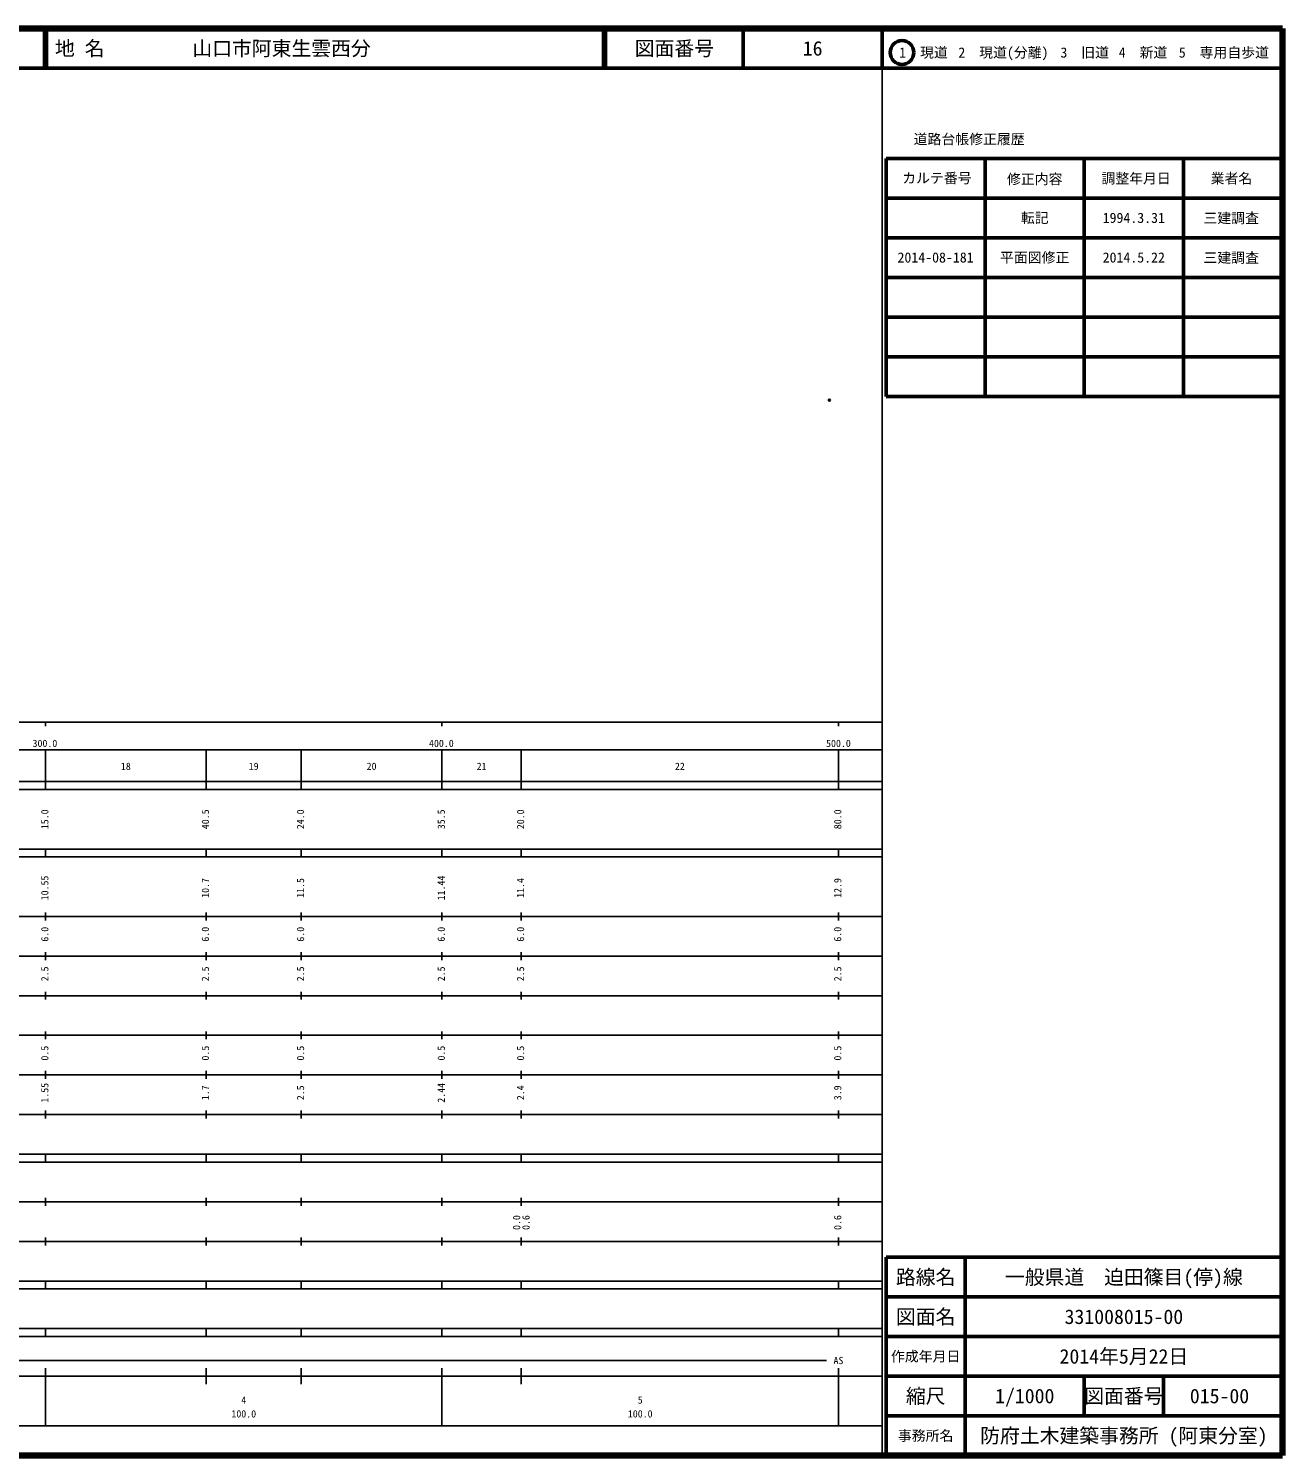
# Model space of a CAD drawing. Units: millimetres on the paper. Extents: x 40 to 680, y 20 to 380.
# Drawn here: x 363.7 to 680, y 20 to 380 of the extents above; entities that cross this region are included whole.
import ezdxf
from ezdxf.enums import TextEntityAlignment as Align

# ---------------------------------------------------------------- set-up
doc = ezdxf.new("R2010")
doc.units = ezdxf.units.MM
doc.header["$PDMODE"] = 32
doc.header["$PDSIZE"] = 0.5
doc.layers.add('M-OTRS', color=6, linetype='Continuous')
doc.layers.add('M-TTL-TXT', color=7, linetype='Continuous')
for name, color, linetype, lineweight in [('M-TTL', 2, 'Continuous', 140), ('M-TTL-BAND', 7, 'Continuous', 25), ('M-TTL-FRAM', 2, 'Continuous', 50), ('M-TTL-LINE', 7, 'Continuous', 50)]:
    doc.layers.add(name, color=color, linetype=linetype, lineweight=lineweight)
doc.styles.add('ＭＳ ゴシック', font='')
doc.styles.get('ＭＳ ゴシック').set_extended_font_data('MS Gothic')

msp = doc.modelspace()

# ---------------------------------------------------------------- linework, layer by layer
at = {"layer": 'M-OTRS'}
msp.add_point((565.706, 286.258), dxfattribs=at)
at = {"layer": 'M-TTL'}
for p, q in [((680, 380), (40, 380)), ((680, 20), (680, 380)), ((40, 20), (680, 20))]:
    msp.add_line(p, q, dxfattribs=at)
at = {"layer": 'M-TTL-BAND'}
for p, q in [((579, 20), (579, 370)), ((40, 205), (579, 205)), ((368, 205), (368, 204)), ((468, 205), (468, 204)), ((568, 205), (568, 204)), ((68, 198), (579, 198)), ((368, 188), (368, 198)), ((408.5, 188), (408.5, 198)), ((432.5, 188), (432.5, 198)), ((468, 188), (468, 198)), ((488, 188), (488, 198)), ((568, 188), (568, 198)), ((40, 190), (579, 190)), ((40, 188), (579, 188)), ((40, 173), (579, 173)), ((368, 171), (368, 173)), ((408.5, 171), (408.5, 173)), ((432.5, 171), (432.5, 173)), ((468, 171), (468, 173)), ((488, 171), (488, 173)), ((568, 171), (568, 173)), ((40, 171), (579, 171)), ((40, 156), (579, 156)), ((368, 155), (368, 157)), ((408.5, 155), (408.5, 157)), ((432.5, 155), (432.5, 157)), ((468, 155), (468, 157)), ((488, 155), (488, 157)), ((568, 155), (568, 157)), ((46, 146), (579, 146)), ((368, 145), (368, 147)), ((408.5, 145), (408.5, 147)), ((432.5, 145), (432.5, 147)), ((468, 145), (468, 147)), ((488, 145), (488, 147)), ((568, 145), (568, 147)), ((368, 135), (368, 137)), ((408.5, 135), (408.5, 137)), ((432.5, 135), (432.5, 137)), ((468, 135), (468, 137)), ((488, 135), (488, 137)), ((568, 135), (568, 137)), ((52, 136), (579, 136)), ((46, 126), (579, 126)), ((368, 125), (368, 127)), ((408.5, 125), (408.5, 127)), ((432.5, 125), (432.5, 127)), ((468, 125), (468, 127)), ((488, 125), (488, 127)), ((568, 125), (568, 127)), ((52, 116), (579, 116)), ((368, 115), (368, 117)), ((408.5, 115), (408.5, 117)), ((432.5, 115), (432.5, 117)), ((468, 115), (468, 117)), ((488, 115), (488, 117)), ((568, 115), (568, 117)), ((46, 106), (579, 106)), ((368, 105), (368, 107)), ((408.5, 105), (408.5, 107)), ((432.5, 105), (432.5, 107)), ((468, 105), (468, 107)), ((488, 105), (488, 107)), ((568, 105), (568, 107)), ((40, 96), (579, 96)), ((40, 94), (579, 94)), ((368, 94), (368, 96)), ((408.5, 94), (408.5, 96)), ((432.5, 94), (432.5, 96)), ((468, 94), (468, 96)), ((488, 94), (488, 96)), ((568, 94), (568, 96)), ((49, 84), (579, 84)), ((368, 83), (368, 85)), ((408.5, 83), (408.5, 85)), ((432.5, 83), (432.5, 85)), ((468, 83), (468, 85)), ((488, 83), (488, 85)), ((568, 83), (568, 85)), ((40, 74), (579, 74)), ((368, 73), (368, 75)), ((408.5, 73), (408.5, 75)), ((432.5, 73), (432.5, 75)), ((468, 73), (468, 75)), ((488, 73), (488, 75)), ((568, 73), (568, 75)), ((40, 64), (579, 64)), ((40, 62), (579, 62)), ((368, 62), (368, 64)), ((408.5, 62), (408.5, 64)), ((432.5, 62), (432.5, 64)), ((468, 62), (468, 64)), ((488, 62), (488, 64)), ((568, 62), (568, 64)), ((40, 52), (579, 52)), ((368, 50), (368, 52)), ((408.5, 50), (408.5, 52)), ((432.5, 50), (432.5, 52)), ((468, 50), (468, 52)), ((488, 50), (488, 52)), ((568, 50), (568, 52)), ((40, 50), (579, 50)), ((71, 44), (565, 44)), ((40, 40), (579, 40)), ((368, 27.5), (368, 42)), ((408.5, 38), (408.5, 42)), ((432.5, 38), (432.5, 42)), ((468, 27.5), (468, 42)), ((488, 38), (488, 42)), ((568, 27.5), (568, 42)), ((68, 27.5), (579, 27.5))]:
    msp.add_line(p, q, dxfattribs=at)
at = {"layer": 'M-TTL-FRAM'}
for p, q in [((580, 347.197), (580, 287.197)), ((580, 347.197), (680, 347.197)), ((580, 287.197), (680, 287.197)), ((680, 70), (580, 70)), ((580, 70), (580, 20))]:
    msp.add_line(p, q, dxfattribs=at)
at = {"layer": 'M-TTL-LINE'}
for p, q in [((367.75, 380), (367.75, 370)), ((368.25, 380), (368.25, 370)), ((508.747, 380), (508.747, 370)), ((509.247, 380), (509.247, 370)), ((543.997, 380), (543.997, 370)), ((579, 380), (579, 370)), ((40, 370), (680, 370)), ((605, 347.197), (605, 287.197)), ((630, 347.197), (630, 287.197)), ((655, 347.197), (655, 287.197)), ((580, 337.197), (680, 337.197)), ((580, 327.197), (680, 327.197)), ((580, 317.197), (680, 317.197)), ((580, 307.197), (680, 307.197)), ((580, 297.197), (680, 297.197)), ((600, 70), (600, 20)), ((680, 60), (580, 60)), ((680, 50), (580, 50)), ((680, 40), (580, 40)), ((630, 40), (630, 30)), ((650, 40), (650, 30)), ((680, 30), (580, 30))]:
    msp.add_line(p, q, dxfattribs=at)
msp.add_circle((584.031, 373.958), 3, dxfattribs=at)

# ---------------------------------------------------------------- texts
at = {"layer": 'M-TTL-BAND', "style": 'ＭＳ ゴシック'}
for s, p in [('300.0', (367.844, 198.195)), ('400.0', (467.844, 198.195)), ('500.0', (568, 198.195)), ('18', (388.25, 192.405)), ('19', (420.5, 192.405)), ('20', (450.25, 192.405)), ('21', (478, 192.405)), ('22', (528, 192.405)), ('AS', (568, 42.5)), ('4', (418, 32.523)), ('5', (518, 32.523)), ('100.0', (418, 29.033)), ('100.0', (518, 29.033))]:
    msp.add_text(s, height=1.833, dxfattribs=at).set_placement(p, align=Align.BOTTOM_CENTER)
for s, p in [('15.0', (369.272, 180.5)), ('40.5', (409.772, 180.5)), ('24.0', (433.772, 180.5)), ('35.5', (469.272, 180.5)), ('20.0', (489.272, 180.5)), ('80.0', (569.272, 180.5)), ('10.55', (369.272, 163.174)), ('11.44', (469.272, 163.174)), ('10.7', (409.772, 163.174)), ('11.5', (433.772, 163.174)), ('11.4', (489.272, 163.174)), ('12.9', (569.272, 163.174)), ('6.0', (369.272, 151.5)), ('6.0', (409.772, 151.5)), ('6.0', (433.772, 151.5)), ('6.0', (469.272, 151.5)), ('6.0', (489.272, 151.5)), ('6.0', (569.272, 151.5)), ('2.5', (369.272, 141.5)), ('2.5', (409.772, 141.5)), ('2.5', (433.772, 141.5)), ('2.5', (469.272, 141.5)), ('2.5', (489.272, 141.5)), ('2.5', (569.272, 141.5)), ('0.5', (369.272, 121.5)), ('0.5', (409.772, 121.5)), ('0.5', (433.772, 121.5)), ('0.5', (469.272, 121.5)), ('0.5', (489.272, 121.5)), ('0.5', (569.272, 121.5)), ('1.55', (369.272, 111.5)), ('1.7', (409.772, 111.5)), ('2.5', (433.772, 111.5)), ('2.44', (469.272, 111.5)), ('2.4', (489.272, 111.5)), ('3.9', (569.272, 111.5)), ('0.0', (488.272, 78.764)), ('0.6', (490.642, 78.764)), ('0.6', (569.272, 78.764))]:
    msp.add_text(s, height=1.833, rotation=90, dxfattribs=at).set_placement(p, align=Align.BOTTOM_CENTER)
at = {"layer": 'M-TTL-TXT', "style": 'ＭＳ ゴシック'}
for s, p in [('地 名', (370.38, 375)), ('山口市阿東生雲西分', (405.024, 375))]:
    msp.add_text(s, height=3.666, dxfattribs=at).set_placement(p, align=Align.MIDDLE_LEFT)
for s, height, p in [('図面番号', 3.666, (526.622, 375)), ('16', 3.666, (561.497, 375)), ('1\u3000現道', 2.566, (589.448, 373.958)), ('2\u3000現道(分離)', 2.566, (609.619, 373.958)), ('3\u3000旧道', 2.566, (630.121, 373.958)), ('4\u3000新道', 2.566, (644.824, 373.958)), ('5\u3000専用自歩道', 2.566, (665.228, 373.958)), ('道路台帳修正履歴', 2.566, (600.968, 352.113)), ('カルテ番号', 2.566, (592.839, 342.277)), ('修正内容', 2.566, (617.509, 342.023)), ('調整年月日', 2.566, (643.089, 342.197)), ('業者名', 2.566, (667.134, 342.197)), ('転記', 2.566, (617.5, 332.245)), ('1994.3.31', 2.566, (642.5, 332.245)), ('三建調査', 2.566, (667.077, 332.189)), ('2014-08-181', 2.566, (592.5, 322.245)), ('平面図修正', 2.566, (617.5, 322.245)), ('2014.5.22', 2.566, (642.5, 322.245)), ('三建調査', 2.566, (667.077, 322.189)), ('路線名', 3.666, (590, 65)), ('路線名', 3.666, (590, 65)), ('一般県道\u3000迫田篠目(停)線', 3.666, (640, 65)), ('図面名', 3.666, (590, 55)), ('図面名', 3.666, (590, 55)), ('331008015-00', 3.666, (640, 55)), ('2014年5月22日', 3.666, (640, 45)), ('作成年月日', 2.566, (590, 45)), ('作成年月日', 2.566, (590, 45)), ('縮尺', 3.666, (590, 35)), ('縮尺', 3.666, (590, 35)), ('1/1000', 3.666, (615, 35)), ('図面番号', 3.666, (640, 35)), ('図面番号', 3.666, (640, 35)), ('015-00', 3.666, (664.125, 35)), ('事務所名', 2.566, (590, 25)), ('事務所名', 2.566, (590, 25)), ('防府土木建築事務所 (阿東分室)', 3.666, (640, 25))]:
    msp.add_text(s, height=height, dxfattribs=at).set_placement(p, align=Align.MIDDLE_CENTER)

doc.saveas('drawing.dxf')
